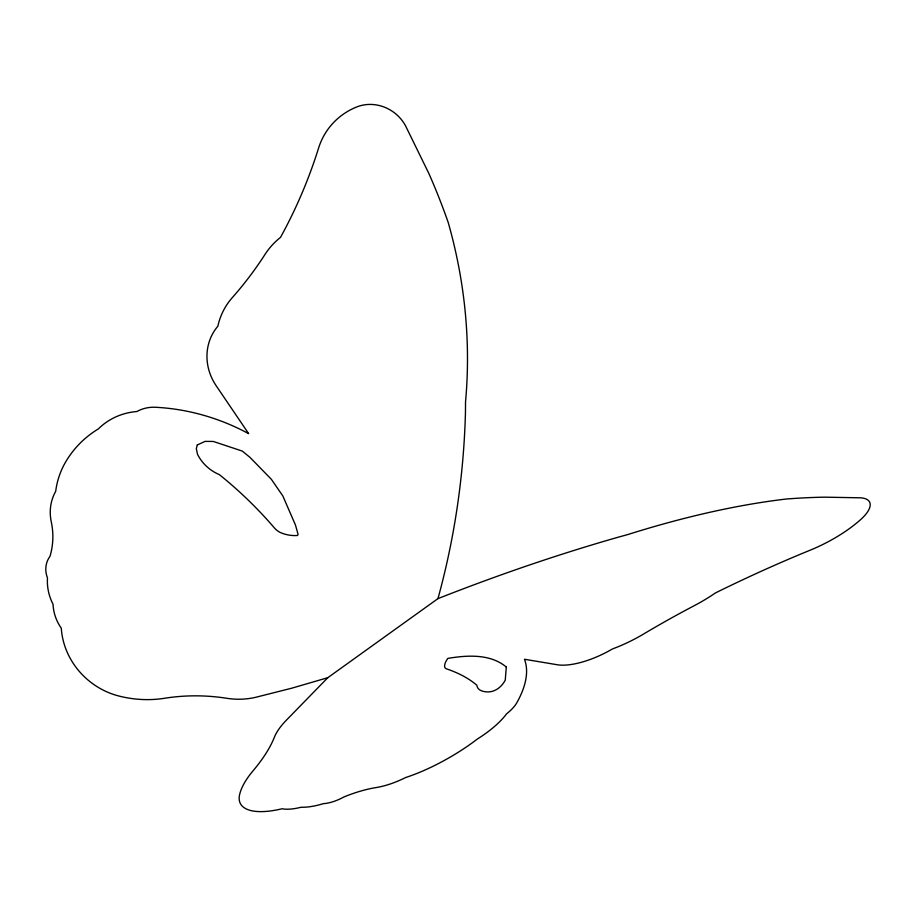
<?xml version="1.0" encoding="UTF-8"?>
<svg xmlns="http://www.w3.org/2000/svg" width="916" height="916" viewBox="0 0 916 916"><rect width="100%" height="100%" fill="white"/><g stroke="black" fill="none" stroke-linecap="round" stroke-linejoin="round"><path stroke-width="1.37" d="M327.791 677.703L285.139 721.453A77.013 29.037 -26.4 0 0 274.411 737.174A203.089 76.578 -26.4 0 1 253.137 770.7A113.687 42.869 -26.4 0 0 239.58 794.733A72.547 27.354 -26.4 0 0 282.059 808.771A44.701 16.854 -26.4 0 0 301.158 807.236A51.422 19.385 -26.4 0 0 323.394 803.653A24.48 9.229 -26.4 0 0 344.038 796.897A74.757 28.19 -26.4 0 1 376.178 787.554A47.678 17.976 -26.4 0 0 405.57 777.57A88.623 33.411 -26.4 0 0 436.188 764.723A109.599 41.323 -26.4 0 0 477.362 739.029A68.185 25.705 -26.4 0 0 506.537 713.885A37.167 14.015 -26.4 0 0 516.83 702.744A210.955 79.532 -26.4 0 0 524.467 659.257L556.871 664.684A52.796 19.912 -26.4 0 0 612.449 648.952A73.394 27.675 -26.4 0 0 643.593 634.021A413.116 155.754 -26.4 0 1 694.317 605.648A81.593 30.766 -26.4 0 0 715.282 593.018A560.707 211.401 -26.4 0 1 810.282 550.138A75.341 28.407 -26.4 0 0 860.857 519.406A38.277 14.427 -26.4 0 0 860.296 497.8L824.64 497.17A654.207 246.656 -26.4 0 0 786.34 499.014A515.937 194.524 -26.4 0 0 627.838 534.543L617.727 537.337A864.326 325.878 -26.4 0 0 437.963 598.617L327.791 677.703L291.46 688.271L255.633 697.316A77.013 71.173 38.3 0 1 226.893 698.301A203.089 187.7 38.3 0 0 164.582 698.267A113.687 105.065 38.3 0 1 118.897 696.023A72.547 67.04 38.3 0 1 61.292 628.204A44.701 41.312 38.3 0 1 53.048 604.285A51.422 47.517 38.3 0 1 47.472 577.962A24.48 22.625 38.3 0 1 49.968 556.367A74.757 69.089 38.3 0 0 51.262 521.788A47.678 44.06 38.3 0 1 55.681 491.377A88.623 81.902 38.3 0 1 65.769 461.744A109.599 101.287 38.3 0 1 98.287 428.963A68.185 63.021 38.3 0 1 136.885 411.524A37.167 34.35 38.3 0 1 155.606 407.276A210.955 194.959 38.3 0 1 248.66 433.657L216.588 386.357A52.796 48.8 38.3 0 1 217.859 326.199A73.394 67.83 38.3 0 1 232.309 297.608A413.116 381.8 38.3 0 0 264.976 254.465A81.593 75.41 38.3 0 1 280.502 237.381A560.707 518.204 38.3 0 0 318.619 147.98A75.341 69.627 38.3 0 1 356.656 106.989A38.277 35.38 38.3 0 1 405.559 125.847L428.837 173.422A654.207 604.617 38.3 0 1 448.187 222.416A515.937 476.824 38.3 0 1 465.534 401.78L465.454 412.784A864.326 798.798 38.3 0 1 437.963 598.617M506.308 667.02L505.243 680.21C501.785 686.634 495.671 691.82 488.01 691.946A39.88 15.034 -26.4 0 1 476.904 685.283A384.938 145.129 -26.4 0 0 446.813 668.966A16.74 6.309 -26.4 0 1 444.615 666.436A35.243 13.282 -26.4 0 1 447.855 658.398C467.16 655.169 490.22 653.623 506.308 667.02M197.318 444.936L196.31 448.668L197.535 454.359A39.88 36.858 38.3 0 0 219.336 474.603A384.938 355.763 38.3 0 1 274.445 527.982A16.74 15.469 38.3 0 0 281.475 532.998A35.243 32.564 38.3 0 0 297.563 535.471L298.066 534.268L295.433 524.96L282.826 495.934L271.331 479.274L250.057 457.45L242.328 451.107L213.359 441.455L205.092 441.386L197.318 444.936"/></g></svg>
